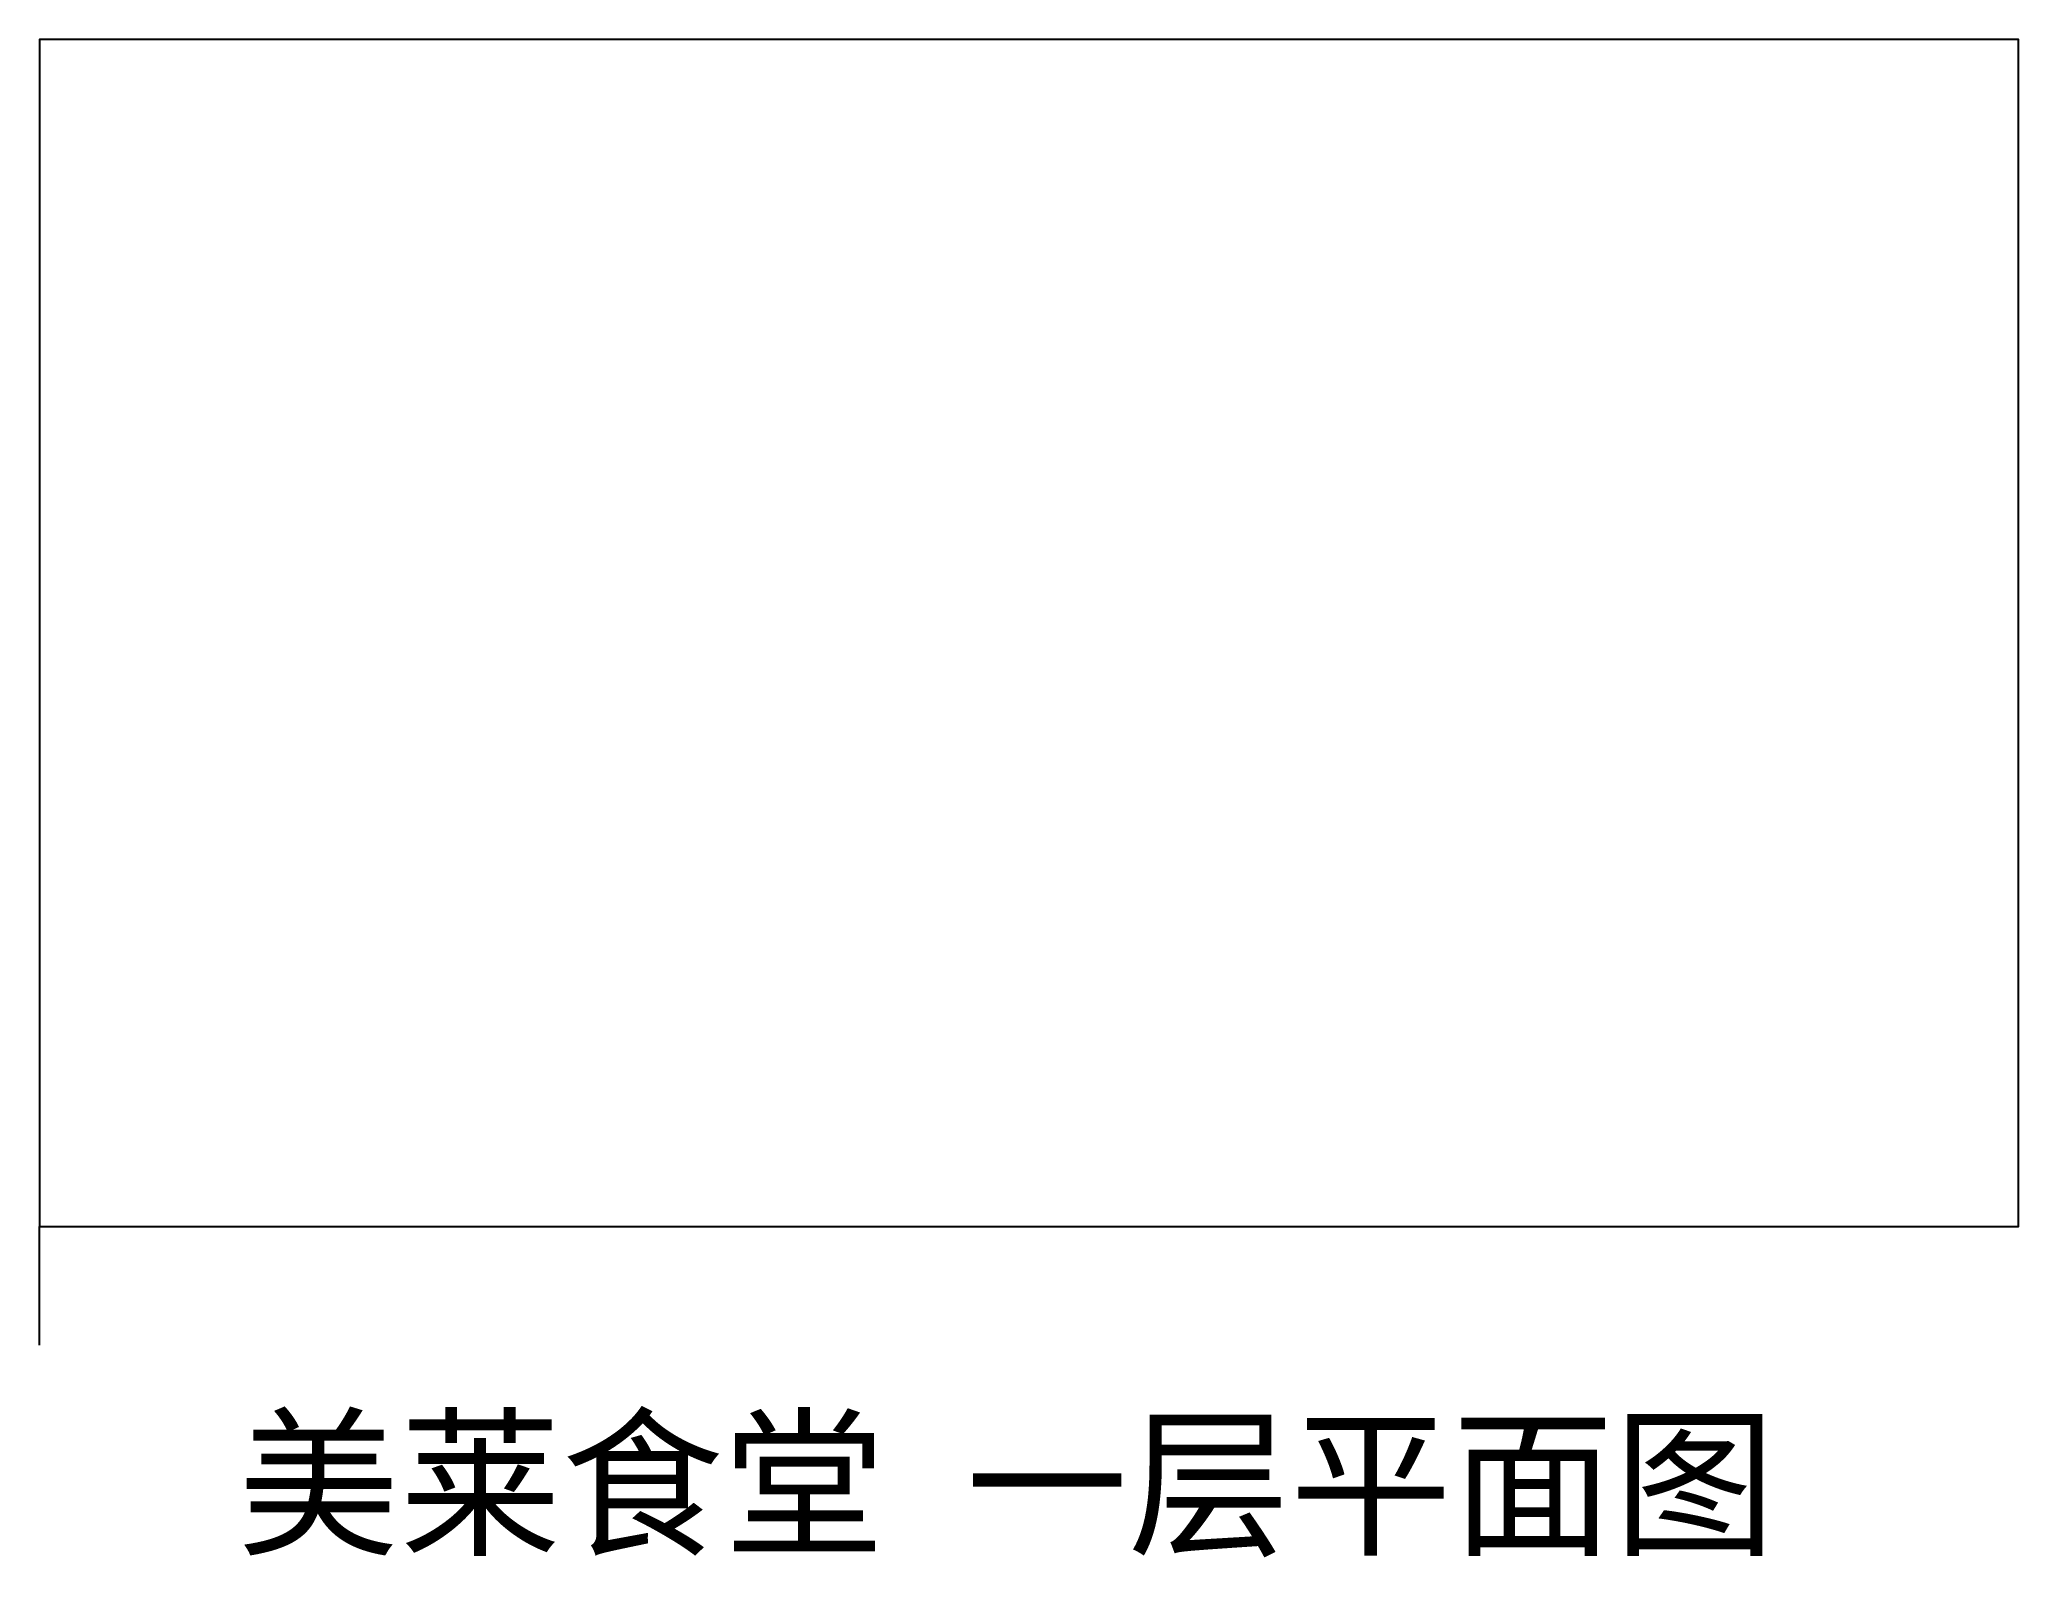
# Model space of a CAD drawing. Header units: metres. Extents: x 0 to 5000, y -836 to 3000.
import ezdxf

# ---------------------------------------------------------------- set-up
doc = ezdxf.new("R2010")
doc.units = ezdxf.units.M
for name, color, linetype in [('A-DIM', 7, 'Continuous'), ('A-TEXT', 7, 'Continuous'), ('A-WALL', 7, 'Continuous')]:
    doc.layers.add(name, color=color, linetype=linetype)
doc.styles.add('CN', font='simhei.ttf')

msp = doc.modelspace()

# ---------------------------------------------------------------- linework, layer by layer
at = {"layer": 'A-DIM'}
msp.add_line((0, -300), (0, 0), dxfattribs=at)
at = {"layer": 'A-WALL'}
msp.add_lwpolyline([(0, 0), (5000, 0), (5000, 3000), (0, 3000)], close=True, dxfattribs=at)

# ---------------------------------------------------------------- texts
at = {"layer": 'A-TEXT', "style": 'CN'}
msp.add_text('美莱食堂 一层平面图', height=300, dxfattribs=at).set_placement((500, -800))

doc.saveas('drawing.dxf')
